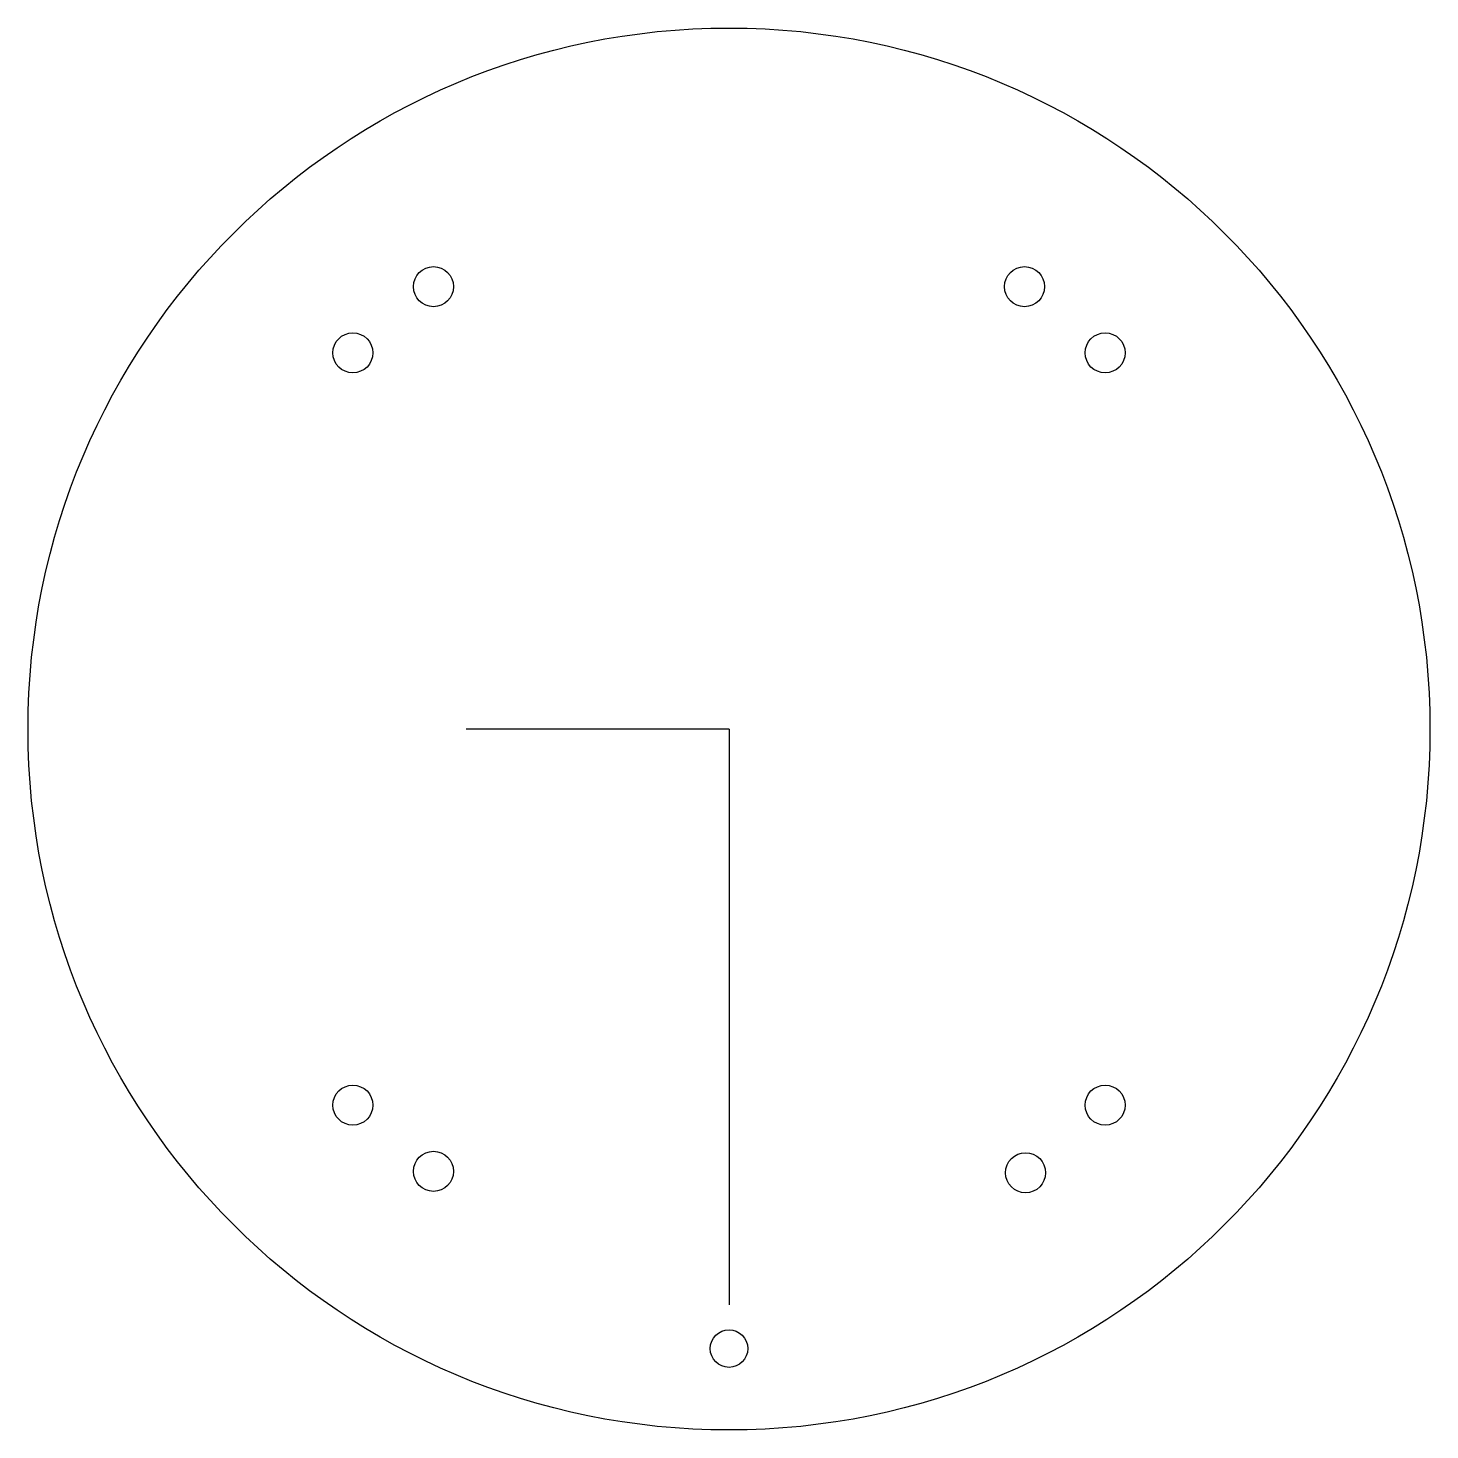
# Model space of a CAD drawing. Header units: millimetres. Extents: x -56 to 56, y -56 to 56.
import ezdxf

# ---------------------------------------------------------------- set-up
doc = ezdxf.new("R2010")
doc.units = ezdxf.units.MM
doc.layers.get('0').update_dxf_attribs({"linetype": 'CONTINUOUS'})

msp = doc.modelspace()

# ---------------------------------------------------------------- linework, layer by layer
for q in [(-21, 0), (0, -46)]:
    msp.add_line((0, 0), q)
for centre, radius in [((0, 0), 56), ((-23.61, 35.34), 1.6), ((23.61, 35.34), 1.6), ((-30.05, 30.05), 1.6), ((30.05, 30.05), 1.6), ((-30.05, -30.05), 1.6), ((30.05, -30.05), 1.6), ((-23.61, -35.34), 1.6), ((23.69, -35.45), 1.6), ((0, -49.5), 1.5)]:
    msp.add_circle(centre, radius)

doc.saveas('drawing.dxf')
